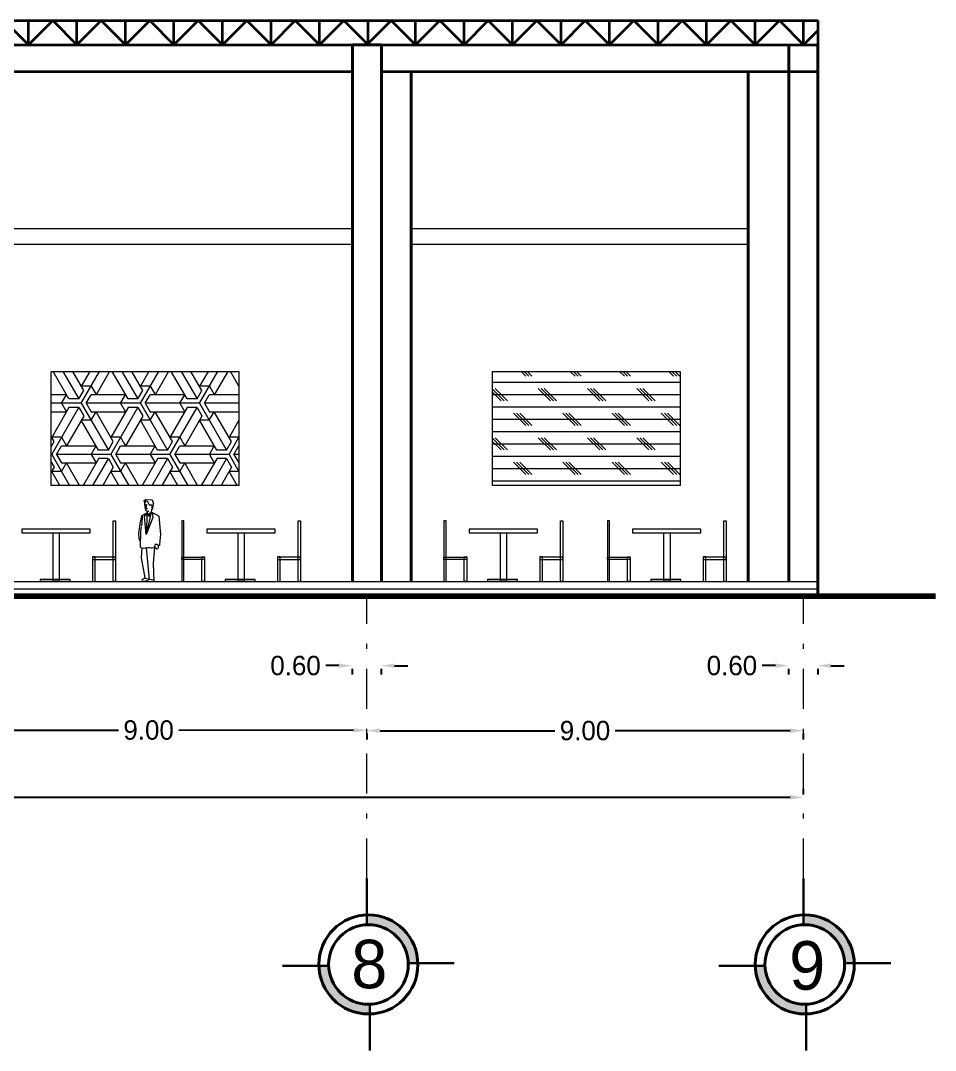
# Model space of a CAD drawing. Header units: millimetres. Extents: x 202 to 406, y -88 to 148.
# Drawn here: x 295.02 to 313.88, y 20.02 to 41.26 of the extents above; entities that cross this region are included whole.
import ezdxf

# ---------------------------------------------------------------- set-up
doc = ezdxf.new("R2010")
doc.units = ezdxf.units.MM
doc.header["$LTSCALE"] = 0.065
doc.linetypes.add('DASHDOT', pattern=[25.4, 12.7, -6.35, 0, -6.35])
doc.layers.get('0').update_dxf_attribs({"lineweight": 0})
for name, color, linetype, lineweight in [('accesos', 80, 'Continuous', 15), ('boyas', 50, 'Continuous', 30), ('cajon', 6, 'Continuous', 13), ('ejes', 1, 'DASHDOT', 0), ('ESTRUCTURA', 183, 'Continuous', 35), ('LINEA DE TIERRA', 183, 'Continuous', 90), ('muebles', 140, 'Continuous', 0), ('muros', 50, 'Continuous', 40)]:
    doc.layers.add(name, color=color, linetype=linetype, lineweight=lineweight)
doc.dimstyles.get("Standard").update_dxf_attribs({"dimtxt": 0.4, "dimasz": 0.2725, "dimexe": 0.18, "dimexo": 0.0625, "dimgap": 0.09, "dimtad": 0, "dimtih": 1, "dimtoh": 1, "dimzin": 0, "dimdsep": 46, "dimtxsty": 'Standard', "dimcen": 0.283, "dimadec": 0, "dimazin": 0, "dimtfac": 1, "dimtofl": 0, "dimtmove": 0, "dimatfit": 3, "dimfxl": 1, "dimtolj": 1, "dimtzin": 0, "dimarcsym": 0})

# ---------------------------------------------------------------- blocks, each defined once
blk = doc.blocks.new('Eschum02')
at = {"color": 0, "linetype": 'ByBlock'}
for p, q in [((-0.112, 1.676), (-0.076, 1.698)), ((-0.098, 1.624), (-0.112, 1.676)), ((-0.103, 1.597), (-0.091, 1.502)), ((-0.067, 1.672), (-0.095, 1.631)), ((-0.081, 1.595), (-0.061, 1.595)), ((-0.076, 1.698), (0.057, 1.69)), ((-0.061, 1.595), (-0.075, 1.511)), ((-0.075, 1.511), (-0.042, 1.507)), ((-0.05, 1.668), (-0.005, 1.587)), ((-0.005, 1.587), (0.048, 1.587)), ((0.06, 1.517), (0.039, 1.482)), ((0.048, 1.587), (0.048, 1.506)), ((0.057, 1.69), (0.079, 1.609)), ((0.078, 1.613), (0.061, 1.517)), ((-0.164, 1.355), (-0.203, 1.193)), ((-0.164, 1.359), (-0.045, 1.428)), ((-0.155, 1.353), (-0.162, 1.195)), ((-0.107, 1.342), (-0.049, 1.419)), ((-0.067, 0.97), (-0.107, 1.342)), ((-0.076, 1.471), (-0.049, 1.455)), ((-0.047, 1.452), (-0.067, 0.97)), ((0.037, 1.436), (-0.067, 0.97)), ((0.066, 1.327), (-0.067, 0.97)), ((-0.023, 1.368), (-0.053, 1.338)), ((-0.049, 1.454), (-0.014, 1.454)), ((-0.021, 1.381), (-0.048, 1.393)), ((-0.047, 1.414), (-0.03, 1.402)), ((0.038, 1.429), (-0.024, 1.398)), ((-0.023, 1.381), (0.014, 1.398)), ((0.012, 1.34), (-0.023, 1.368)), ((0.014, 1.398), (0.012, 1.34)), ((0.039, 1.482), (0.035, 1.433)), ((0.04, 1.435), (0.179, 1.368)), ((0.056, 1.426), (0.066, 1.327)), ((0.19, 1.352), (0.224, 0.972)), ((-0.211, 1.094), (-0.219, 1.054)), ((-0.207, 1.14), (-0.211, 1.094)), ((-0.203, 1.193), (-0.207, 1.14)), ((-0.179, 1.091), (-0.183, 1.035)), ((-0.174, 1.133), (-0.179, 1.091)), ((-0.161, 1.196), (-0.171, 1.146)), ((-0.219, 1.054), (-0.231, 1.008)), ((-0.231, 1.008), (-0.227, 0.968)), ((-0.227, 0.968), (-0.223, 0.922)), ((-0.223, 0.922), (-0.219, 0.882)), ((-0.219, 0.882), (-0.199, 0.843)), ((-0.187, 0.903), (-0.195, 0.854)), ((-0.195, 0.854), (-0.195, 0.714)), ((-0.183, 1), (-0.187, 0.951)), ((-0.187, 0.951), (-0.187, 0.903)), ((-0.183, 1.035), (-0.183, 1)), ((0.224, 0.972), (0.203, 0.777)), ((-0.195, 0.714), (-0.162, 0.7)), ((-0.162, 0.7), (-0.174, 0.491)), ((-0.162, 0.7), (-0.116, 0.693)), ((-0.116, 0.693), (-0.082, 0.7)), ((-0.082, 0.7), (-0.074, 0.707)), ((-0.07, 0.7), (-0.036, 0.707)), ((-0.07, 0.707), (-0.011, 0.041)), ((-0.036, 0.707), (-0.003, 0.707)), ((-0.003, 0.707), (0.031, 0.7)), ((0.031, 0.7), (0.064, 0.7)), ((0.064, 0.7), (0.09, 0.707)), ((0.079, 0.377), (0.106, 0.712)), ((0.105, 0.714), (0.092, 0.709)), ((0.115, 0.777), (0.102, 0.707)), ((0.102, 0.721), (0.153, 0.679)), ((0.112, 0.772), (0.155, 0.772)), ((0.19, 0.749), (0.153, 0.77)), ((0.153, 0.679), (0.178, 0.686)), ((0.182, 0.693), (0.186, 0.749)), ((0.204, 0.743), (0.185, 0.743)), ((0.204, 0.78), (0.204, 0.743)), ((-0.174, 0.491), (-0.099, 0.076)), ((0.098, 0.003), (0.079, 0.377)), ((-0.099, 0.072), (-0.158, 0.037)), ((-0.158, 0.037), (-0.154, 0.01)), ((-0.154, 0.01), (-0.091, 0.01)), ((-0.101, 0.075), (-0.009, 0.062)), ((-0.082, -0.004), (-0.078, 0.016)), ((0.094, 0.003), (-0.082, -0.004)), ((-0.078, 0.016), (-0.011, 0.043)), ((-0.012, 0.049), (0.097, 0.039))]:
    blk.add_line(p, q, dxfattribs=at)
for centre, radius, start, end in [((-0.053, 1.603), 0.05, 146.1208, 187.0254), ((-0.042, 1.508), 0.05, 187.0254, 227.2391), ((0.17, 1.35), 0.02, 5.0861, 64.0675)]:
    blk.add_arc(centre, radius, start, end, dxfattribs=at)
blk = doc.blocks.new('*D39')
at = {"layer": 'cajon', "color": 0, "lineweight": -2}
for p, q in [((310.582, 27.954), (310.31, 27.954)), ((310.855, 27.891), (310.855, 27.774)), ((311.455, 27.891), (311.455, 27.773)), ((311.727, 27.953), (312, 27.953))]:
    blk.add_line(p, q, dxfattribs=at)
at = {"layer": 'cajon', "color": 0}
for points in [[(310.582, 27.999), (310.582, 27.909), (310.855, 27.954)], [(311.727, 27.998), (311.727, 27.908), (311.455, 27.953)]]:
    blk.add_solid(points, dxfattribs=at)
at = {"layer": 'Defpoints', "color": 0}
for p in [(310.855, 27.954), (310.855, 27.954), (311.455, 27.953)]:
    blk.add_point(p, dxfattribs=at)
at = {"layer": 'cajon', "color": 0, "insert": (309.686, 27.954), "char_height": 0.4, "attachment_point": 5}
blk.add_mtext('\\A1;0.60', dxfattribs=at)
blk = doc.blocks.new('*D38')
at = {"layer": 'cajon', "color": 0, "lineweight": -2}
for p, q in [((301.582, 27.954), (301.31, 27.954)), ((301.855, 27.891), (301.855, 27.774)), ((302.455, 27.891), (302.455, 27.773)), ((302.727, 27.953), (303, 27.953))]:
    blk.add_line(p, q, dxfattribs=at)
at = {"layer": 'cajon', "color": 0}
for points in [[(301.582, 27.999), (301.582, 27.909), (301.855, 27.954)], [(302.727, 27.998), (302.727, 27.908), (302.455, 27.953)]]:
    blk.add_solid(points, dxfattribs=at)
at = {"layer": 'Defpoints', "color": 0}
for p in [(301.855, 27.954), (301.855, 27.954), (302.455, 27.953)]:
    blk.add_point(p, dxfattribs=at)
at = {"layer": 'cajon', "color": 0, "insert": (300.686, 27.954), "char_height": 0.4, "attachment_point": 5}
blk.add_mtext('\\A1;0.60', dxfattribs=at)
blk = doc.blocks.new('*D23')
at = {"layer": 'cajon', "color": 0, "lineweight": -2}
for p, q in [((239.159, 25.3), (239.159, 25.417)), ((311.159, 25.3), (311.159, 25.417)), ((239.432, 25.237), (274.336, 25.237)), ((310.887, 25.237), (275.983, 25.237))]:
    blk.add_line(p, q, dxfattribs=at)
at = {"layer": 'cajon', "color": 0}
for points in [[(239.432, 25.283), (239.432, 25.192), (239.159, 25.237)], [(310.887, 25.283), (310.887, 25.192), (311.159, 25.237)]]:
    blk.add_solid(points, dxfattribs=at)
at = {"layer": 'Defpoints', "color": 0}
for p in [(239.159, 25.237), (311.159, 25.237), (311.159, 25.237)]:
    blk.add_point(p, dxfattribs=at)
at = {"layer": 'cajon', "color": 0, "insert": (275.159, 25.237), "char_height": 0.4, "attachment_point": 5}
blk.add_mtext('\\A1;72.00', dxfattribs=at)
blk = doc.blocks.new('*D25')
at = {"layer": 'cajon', "color": 0, "lineweight": -2}
for p, q in [((302.156, 26.558), (302.156, 26.433)), ((302.429, 26.613), (306.033, 26.613)), ((310.884, 26.613), (307.28, 26.613)), ((311.157, 26.558), (311.157, 26.433))]:
    blk.add_line(p, q, dxfattribs=at)
at = {"layer": 'cajon', "color": 0}
for points in [[(302.429, 26.659), (302.429, 26.568), (302.156, 26.613)], [(310.884, 26.659), (310.884, 26.568), (311.157, 26.613)]]:
    blk.add_solid(points, dxfattribs=at)
at = {"layer": 'Defpoints', "color": 0}
for p in [(302.156, 26.62), (311.157, 26.62), (311.157, 26.613)]:
    blk.add_point(p, dxfattribs=at)
at = {"layer": 'cajon', "color": 0, "insert": (306.656, 26.613), "char_height": 0.4, "attachment_point": 5}
blk.add_mtext('\\A1;9.00', dxfattribs=at)
blk = doc.blocks.new('*D24')
at = {"layer": 'cajon', "color": 0, "lineweight": -2}
for p, q in [((293.156, 26.565), (293.156, 26.447)), ((293.429, 26.627), (297.033, 26.624)), ((301.884, 26.62), (298.28, 26.623)), ((302.156, 26.558), (302.156, 26.44))]:
    blk.add_line(p, q, dxfattribs=at)
at = {"layer": 'cajon', "color": 0}
for points in [[(293.429, 26.672), (293.429, 26.581), (293.156, 26.627)], [(301.884, 26.666), (301.884, 26.575), (302.156, 26.62)]]:
    blk.add_solid(points, dxfattribs=at)
at = {"layer": 'Defpoints', "color": 0}
for p in [(293.156, 26.627), (293.156, 26.627), (302.156, 26.62)]:
    blk.add_point(p, dxfattribs=at)
at = {"layer": 'cajon', "color": 0, "insert": (297.656, 26.624), "char_height": 0.4, "attachment_point": 5}
blk.add_mtext('\\A1;9.00', dxfattribs=at)

msp = doc.modelspace()

# ---------------------------------------------------------------- hatches: boundary and pattern name
at = {"layer": 'accesos'}
h = msp.add_hatch(dxfattribs=at)
h.set_pattern_fill('ESCHER', color=256, scale=0.04, style=0)
h.set_pattern_definition([(60, (0, -42.6556), (-1.2192016, 9e-07), [1.1176, -0.1016]), (180, (0, -42.6556), (0.6096, -1.05586), [1.1176, -0.1016]), (300, (0, -42.6556), (1.2192016, 9e-07), [1.1176, -0.1016]), (60, (0.1016, -42.6556), (-1.2192016, 9e-07), [0.2032, -1.016]), (300, (0.1016, -42.6556), (1.2192016, 9e-07), [0.2032, -1.016]), (60, (-0.0508, -42.5676), (-1.2192016, 9e-07), [0.2032, -1.016]), (180, (-0.0508, -42.5676), (0.6096, -1.05586), [0.2032, -1.016]), (300, (-0.0508, -42.7436), (1.2192016, 9e-07), [0.2032, -1.016]), (180, (-0.0508, -42.7436), (0.6096, -1.05586), [0.2032, -1.016]), (60, (-0.4064, -42.6556), (-1.2192016, 9e-07), [0.2032, -1.016]), (300, (-0.4064, -42.6556), (1.2192016, 9e-07), [0.2032, -1.016]), (60, (0.2032, -43.0076), (-1.2192016, 9e-07), [0.2032, -1.016]), (180, (0.2032, -43.0076), (0.6096, -1.05586), [0.2032, -1.016]), (300, (0.2032, -42.3036), (1.2192016, 9e-07), [0.2032, -1.016]), (180, (0.2032, -42.3036), (0.6096, -1.05586), [0.2032, -1.016]), (0, (0.2032, -42.4796), (-0.6096, 1.05586), [0.7112, -0.508]), (0, (0.2032, -42.8316), (-0.6096, 1.05586), [0.7112, -0.508]), (120, (0.0508, -42.3916), (-1.2192016, -9e-07), [0.7112, -0.508]), (120, (-0.254, -42.5676), (-1.2192016, -9e-07), [0.7112, -0.508]), (240, (-0.254, -42.7436), (0.6096016, -1.055859), [0.7112, -0.508]), (240, (0.0508, -42.9196), (0.6096016, -1.055859), [0.7112, -0.508])])
h.paths.add_polyline_path([(299.519, 34.024), (295.647, 34.024), (295.647, 31.673), (299.519, 31.673)])
h = msp.add_hatch(dxfattribs=at)
h.set_pattern_fill('CORK', color=256, scale=0.08, style=0)
h.set_pattern_definition([(0, (0, -42.6556), (0, 0.254), []), (135, (0.127, -42.7826), (-0.5080002, -0.5080002), [0.3592104, -0.3592104]), (135, (0.1905, -42.7826), (-0.5080002, -0.5080002), [0.3592104, -0.3592104]), (135, (0.254, -42.7826), (-0.5080002, -0.5080002), [0.3592104, -0.3592104])])
h.paths.add_polyline_path([(308.622, 31.673), (308.622, 34.024), (304.75, 34.024), (304.75, 31.673)])
at = {"layer": 'muros'}
h = msp.add_hatch(color=256, dxfattribs=at)
h.paths.add_polyline_path([(302.188, 20.97, 0.009291), (302.218, 20.971), (302.218, 20.77, -0.007471), (302.188, 20.77, -0.405488), (301.168, 21.762), (301.368, 21.762, 0.40337)])
h.paths.add_polyline_path([(302.189, 22.613, 0.009291), (302.159, 22.612), (302.159, 22.812, -0.007471), (302.189, 22.813, -0.405488), (303.21, 21.821), (303.009, 21.821, 0.40337)])
h = msp.add_hatch(color=256, dxfattribs=at)
h.paths.add_polyline_path([(311.188, 20.97, 0.009291), (311.218, 20.971), (311.218, 20.77, -0.007471), (311.188, 20.77, -0.405488), (310.168, 21.762), (310.368, 21.762, 0.40337)])
h.paths.add_polyline_path([(311.189, 22.613, 0.009291), (311.159, 22.612), (311.159, 22.812, -0.007471), (311.189, 22.813, -0.405488), (312.21, 21.821), (312.009, 21.821, 0.40337)])

# ---------------------------------------------------------------- linework, layer by layer
at = {"layer": 'accesos'}
for p, q in [((284.157, 29.687), (311.459, 29.687)), ((284.157, 29.537), (311.459, 29.537))]:
    msp.add_line(p, q, dxfattribs=at)
for points in [[(295.647, 34.024), (299.519, 34.024), (299.519, 31.673), (295.647, 31.673)], [(304.75, 34.024), (308.622, 34.024), (308.622, 31.673), (304.75, 31.673)]]:
    msp.add_lwpolyline(points, close=True, dxfattribs=at)
at = {"layer": 'boyas'}
for p, q in [((302.159, 22.617), (302.159, 23.564)), ((311.159, 22.617), (311.159, 23.564)), ((301.363, 21.762), (300.416, 21.762)), ((303.014, 21.821), (303.961, 21.821)), ((310.363, 21.762), (309.416, 21.762)), ((312.014, 21.821), (312.961, 21.821)), ((302.218, 20.966), (302.218, 20.019)), ((311.218, 20.966), (311.218, 20.019))]:
    msp.add_line(p, q, dxfattribs=at)
at = {"layer": 'ejes'}
for p, q in [((302.159, 23.564), (302.159, 29.387)), ((311.159, 23.564), (311.159, 29.387))]:
    msp.add_line(p, q, dxfattribs=at)
at = {"layer": 'ESTRUCTURA'}
for p, q in [((257.159, 41.258), (311.459, 41.258)), ((294.677, 41.258), (295.177, 40.758)), ((295.177, 40.758), (295.678, 41.258)), ((295.177, 40.758), (295.177, 41.258)), ((295.678, 41.258), (296.178, 40.758)), ((296.178, 40.758), (296.678, 41.258)), ((296.178, 40.758), (296.178, 41.258)), ((296.678, 41.258), (297.179, 40.758)), ((297.179, 40.758), (297.679, 41.258)), ((297.179, 40.758), (297.179, 41.258)), ((297.679, 41.258), (298.179, 40.758)), ((298.179, 40.758), (298.68, 41.258)), ((298.179, 40.758), (298.179, 41.258)), ((298.68, 41.258), (299.18, 40.758)), ((299.18, 40.758), (299.68, 41.258)), ((299.18, 40.758), (299.18, 41.258)), ((299.68, 41.258), (300.181, 40.758)), ((300.181, 40.758), (300.681, 41.258)), ((300.181, 40.758), (300.181, 41.258)), ((300.681, 41.258), (301.181, 40.758)), ((301.181, 40.758), (301.681, 41.258)), ((301.181, 40.758), (301.181, 41.258)), ((301.681, 41.258), (302.182, 40.758)), ((302.159, 40.758), (302.66, 41.258)), ((302.182, 40.758), (302.182, 41.258)), ((302.66, 41.258), (303.16, 40.758)), ((303.16, 40.758), (303.66, 41.258)), ((303.16, 40.758), (303.16, 41.258)), ((303.66, 41.258), (304.161, 40.758)), ((304.161, 40.758), (304.661, 41.258)), ((304.161, 40.758), (304.161, 41.258)), ((304.661, 41.258), (305.161, 40.758)), ((305.161, 40.758), (305.662, 41.258)), ((305.161, 40.758), (305.161, 41.258)), ((305.662, 41.258), (306.162, 40.758)), ((306.162, 40.758), (306.662, 41.258)), ((306.162, 40.758), (306.162, 41.258)), ((306.662, 41.258), (307.163, 40.758)), ((307.163, 40.758), (307.663, 41.258)), ((307.163, 40.758), (307.163, 41.258)), ((307.663, 41.258), (308.163, 40.758)), ((308.163, 40.758), (308.663, 41.258)), ((308.163, 40.758), (308.163, 41.258)), ((308.663, 41.258), (309.164, 40.758)), ((309.164, 40.758), (309.664, 41.258)), ((309.164, 40.758), (309.164, 41.258)), ((309.664, 41.258), (310.164, 40.758)), ((310.164, 40.758), (310.665, 41.258)), ((310.164, 40.758), (310.164, 41.258)), ((310.665, 41.258), (311.165, 40.758)), ((311.165, 40.758), (311.165, 41.258)), ((311.459, 41.258), (311.459, 40.758)), ((311.165, 40.758), (311.459, 41.052)), ((257.159, 40.758), (311.459, 40.758)), ((266.359, 40.208), (301.859, 40.208)), ((302.459, 40.208), (311.459, 40.208))]:
    msp.add_line(p, q, dxfattribs=at)
at = {"layer": 'LINEA DE TIERRA'}
msp.add_line((235.434, 29.387), (313.883, 29.387), dxfattribs=at)
at = {"layer": 'muebles'}
for points in [[(283.865, 36.967), (301.856, 36.967), (301.856, 36.637), (283.865, 36.637)], [(303.074, 36.967), (310.019, 36.967), (310.019, 36.637), (303.074, 36.637)], [(296.97, 29.692), (296.924, 29.692), (296.924, 30.94), (296.97, 30.94)], [(298.338, 29.691), (298.384, 29.691), (298.384, 30.939), (298.338, 30.939)], [(300.788, 29.692), (300.742, 29.692), (300.742, 30.94), (300.788, 30.94)], [(303.747, 29.691), (303.793, 29.691), (303.793, 30.939), (303.747, 30.939)], [(306.197, 29.692), (306.151, 29.692), (306.151, 30.94), (306.197, 30.94)], [(307.117, 29.691), (307.163, 29.691), (307.163, 30.939), (307.117, 30.939)], [(309.567, 29.692), (309.521, 29.692), (309.521, 30.94), (309.567, 30.94)], [(295.041, 30.691), (296.449, 30.691), (296.449, 30.771), (295.041, 30.771)], [(295.686, 30.691), (295.813, 30.691), (295.813, 29.695), (295.686, 29.695)], [(298.858, 30.691), (300.267, 30.691), (300.267, 30.771), (298.858, 30.771)], [(299.503, 30.691), (299.63, 30.691), (299.63, 29.695), (299.503, 29.695)], [(304.267, 30.691), (305.676, 30.691), (305.676, 30.771), (304.267, 30.771)], [(304.912, 30.691), (305.039, 30.691), (305.039, 29.695), (304.912, 29.695)], [(307.637, 30.691), (309.046, 30.691), (309.046, 30.771), (307.637, 30.771)], [(308.282, 30.691), (308.409, 30.691), (308.409, 29.695), (308.282, 29.695)], [(296.5, 29.691), (296.552, 29.691), (296.552, 30.196), (296.5, 30.196)], [(296.97, 30.192), (296.5, 30.192), (296.5, 30.144), (296.97, 30.144)], [(298.338, 30.191), (298.808, 30.191), (298.808, 30.143), (298.338, 30.143)], [(298.808, 29.689), (298.756, 29.689), (298.756, 30.195), (298.808, 30.195)], [(300.317, 29.691), (300.369, 29.691), (300.369, 30.196), (300.317, 30.196)], [(300.788, 30.192), (300.317, 30.192), (300.317, 30.144), (300.788, 30.144)], [(303.747, 30.191), (304.217, 30.191), (304.217, 30.143), (303.747, 30.143)], [(304.217, 29.689), (304.165, 29.689), (304.165, 30.195), (304.217, 30.195)], [(305.726, 29.691), (305.778, 29.691), (305.778, 30.196), (305.726, 30.196)], [(306.197, 30.192), (305.726, 30.192), (305.726, 30.144), (306.197, 30.144)], [(307.117, 30.191), (307.587, 30.191), (307.587, 30.143), (307.117, 30.143)], [(307.587, 29.689), (307.535, 29.689), (307.535, 30.195), (307.587, 30.195)], [(309.096, 29.691), (309.149, 29.691), (309.149, 30.196), (309.096, 30.196)], [(309.567, 30.192), (309.096, 30.192), (309.096, 30.144), (309.567, 30.144)], [(295.417, 29.695), (296.038, 29.695), (296.038, 29.733), (295.417, 29.733)], [(299.234, 29.695), (299.856, 29.695), (299.856, 29.733), (299.234, 29.733)], [(304.643, 29.695), (305.264, 29.695), (305.264, 29.733), (304.643, 29.733)], [(308.013, 29.695), (308.635, 29.695), (308.635, 29.733), (308.013, 29.733)]]:
    msp.add_lwpolyline(points, close=True, dxfattribs=at)
at = {"layer": 'muros'}
for p, q in [((301.859, 40.758), (302.459, 40.758)), ((301.859, 29.687), (301.859, 40.758)), ((302.459, 40.758), (302.459, 29.687)), ((310.859, 29.687), (310.859, 40.758)), ((311.459, 29.387), (311.459, 40.758)), ((303.074, 29.687), (303.074, 40.208)), ((310.019, 29.687), (310.019, 40.208)), ((302.459, 29.387), (301.859, 29.387)), ((310.019, 29.387), (310.019, 29.387))]:
    msp.add_line(p, q, dxfattribs=at)
for centre, radius in [((302.189, 21.791), 1.021), ((311.189, 21.791), 1.021), ((302.189, 21.791), 0.821), ((302.189, 21.791), 0.821), ((302.189, 21.791), 0.821), ((302.189, 21.791), 0.821), ((311.189, 21.791), 0.821), ((311.189, 21.791), 0.821), ((311.189, 21.791), 0.821), ((311.189, 21.791), 0.821)]:
    msp.add_circle(centre, radius, dxfattribs=at)

# ---------------------------------------------------------------- block references
at = {"layer": 'muebles'}
msp.add_blockref('Eschum02', (297.675, 29.686), dxfattribs=at)

# ---------------------------------------------------------------- texts
at = {"layer": 'muros', "char_height": 1, "width": 0.7179, "attachment_point": 1}
for s, insert in [('8', (301.835, 22.301)), ('9', (310.867, 22.272))]:
    msp.add_mtext(s, dxfattribs=dict(at, insert=insert))

# ---------------------------------------------------------------- dimensions: what is measured, and where the dimension line sits
at = {"layer": 'cajon'}
for base, p1, p2, picture, middle in [((301.855, 27.954), (302.455, 27.953), (301.855, 27.954), '*D38', (300.686, 27.954)), ((310.855, 27.954), (311.455, 27.953), (310.855, 27.954), '*D39', (309.686, 27.954))]:
    dim = msp.add_linear_dim(base=base, p1=p1, p2=p2, angle=359.9548, dimstyle='Standard', dxfattribs=at)
    dim.commit()
    dim.dimension.update_dxf_attribs({"geometry": picture, "text_midpoint": middle})
dim = msp.add_aligned_dim(p1=(302.156, 26.62), p2=(293.156, 26.627), distance=0, dimstyle='Standard', dxfattribs=at)
dim.commit()
dim.dimension.update_dxf_attribs({"geometry": '*D24', "text_midpoint": (297.656, 26.624)})
dim = msp.add_linear_dim(base=(311.157, 26.613), p1=(302.156, 26.62), p2=(311.157, 26.62), dimstyle='Standard', dxfattribs=at)
dim.commit()
dim.dimension.update_dxf_attribs({"geometry": '*D25', "text_midpoint": (306.656, 26.613), "dimtype": 160})
dim = msp.add_linear_dim(base=(311.159, 25.237), p1=(239.159, 25.237), p2=(311.159, 25.237), dimstyle='Standard', dxfattribs=at)
dim.commit()
dim.dimension.update_dxf_attribs({"geometry": '*D23', "text_midpoint": (275.159, 25.237)})

doc.saveas('drawing.dxf')
